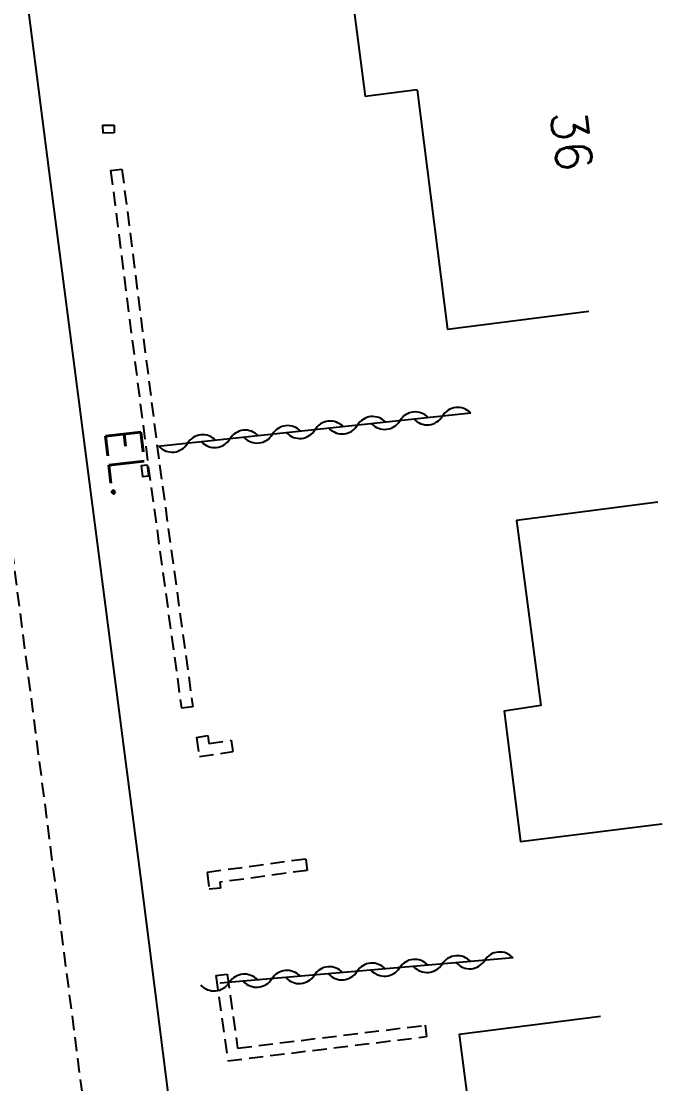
# Model space of a CAD drawing. Header units: millimetres. Extents: x 135000 to 136000, y 129211 to 130000.
# Drawn here: x 135212.31 to 135234.79, y 129445.81 to 129483.09 of the extents above; entities that cross this region are included whole.
import ezdxf
from ezdxf.enums import TextEntityAlignment as Align

# ---------------------------------------------------------------- set-up
doc = ezdxf.new("R2010")
doc.units = ezdxf.units.MM
doc.linetypes.add('DASHED', pattern=[0.75, 0.5, -0.25])
doc.layers.get('0').update_dxf_attribs({"linetype": 'CONTINUOUS'})
for name, color, linetype in [('W0001', 6, 'DASHED'), ('W0008', 7, 'CONTINUOUS'), ('W0100', 7, 'CONTINUOUS'), ('W0112', 1, 'DASHED'), ('W0310', 3, 'CONTINUOUS'), ('W0984', 7, 'CONTINUOUS'), ('W0991', 7, 'CONTINUOUS')]:
    doc.layers.add(name, color=color, linetype=linetype)
doc.styles.get("Standard").update_dxf_attribs({"font": 'romans.shx', "width": 0.85})

# ---------------------------------------------------------------- blocks, each defined once
blk = doc.blocks.new('t310o')
at = {"color": 0, "linetype": 'Continuous'}
for centre, start, end in [((-0.5, 0.375), 216.8699, 323.1304), ((0.5, -0.375), 36.8699, 143.1303)]:
    blk.add_arc(centre, 0.625, start, end, dxfattribs=at)

msp = doc.modelspace()

# ---------------------------------------------------------------- linework, layer by layer
at = {"layer": 'W0001'}
msp.add_lwpolyline([(135220.567, 129398.396), (135218.354, 129415.502), (135215.514, 129437.278), (135212.923, 129457.352), (135208.88, 129488.64), (135205.442, 129515.416), (135199.672, 129560.064), (135196.676, 129583.09), (135193.406, 129608.794), (135191.632, 129622.506), (135189.205, 129641.248), (135186.806, 129659.892), (135185.058, 129672.972), (135183.626, 129680.966), (135179.998, 129694.103), (135176.046, 129704.136), (135172.23, 129711.887), (135168.039, 129719.06), (135161.21, 129729.675), (135147.138, 129751.41)], dxfattribs=at)
at = {"layer": 'W0008'}
msp.add_lwpolyline([(135196.053, 129611.598), (135197.656, 129599.064), (135203.542, 129553.368), (135204.528, 129545.643), (135206.128, 129533.291), (135207.978, 129519.167), (135210.812, 129497.171), (135211.131, 129494.556), (135213.343, 129477.394), (135216.494, 129453.058), (135217.977, 129441.446), (135221.275, 129416.32), (135223.546, 129398.743)], dxfattribs=at)
at = {"layer": 'W0100'}
for p, q in [((135226.202, 129480.678), (135224.377, 129480.446)), ((135226.202, 129480.678), (135227.272, 129472.267)), ((135232.232, 129472.898), (135227.272, 129472.267)), ((135216.523, 129467.499), (135216.736, 129467.525)), ((135216.736, 129467.525), (135216.779, 129467.142))]:
    msp.add_line(p, q, dxfattribs=at)
for points in [[(135228.887, 129484.614), (135223.927, 129483.983), (135224.377, 129480.446)], [(135216.523, 129467.499), (135216.566, 129467.116), (135216.779, 129467.142), (135216.779, 129467.142), (135216.779, 129467.142), (135216.779, 129467.142), (135216.779, 129467.142), (135216.779, 129467.142), (135216.779, 129467.142), (135216.779, 129467.142), (135216.779, 129467.142), (135216.779, 129467.142), (135216.779, 129467.142), (135216.779, 129467.142), (135216.779, 129467.142), (135216.779, 129467.142), (135216.779, 129467.142), (135216.779, 129467.142), (135216.779, 129467.142), (135216.779, 129467.142), (135216.779, 129467.142), (135216.779, 129467.142), (135216.779, 129467.142), (135216.779, 129467.142), (135216.779, 129467.142), (135216.779, 129467.142), (135216.779, 129467.142), (135216.779, 129467.142), (135216.779, 129467.142), (135216.779, 129467.142), (135216.779, 129467.142), (135216.779, 129467.142), (135216.779, 129467.142), (135216.779, 129467.142), (135216.779, 129467.142), (135216.779, 129467.142), (135216.779, 129467.142), (135216.779, 129467.142), (135216.779, 129467.142), (135216.779, 129467.142), (135216.779, 129467.142), (135216.779, 129467.142), (135216.779, 129467.142), (135216.779, 129467.142), (135216.779, 129467.142), (135216.779, 129467.142), (135216.779, 129467.142), (135216.779, 129467.142), (135216.779, 129467.142), (135216.779, 129467.142), (135216.779, 129467.142), (135216.779, 129467.142), (135216.779, 129467.142), (135216.779, 129467.142), (135216.779, 129467.142), (135216.779, 129467.142), (135216.779, 129467.142), (135216.779, 129467.142), (135216.779, 129467.142), (135216.779, 129467.142), (135216.779, 129467.142), (135216.779, 129467.142), (135216.779, 129467.142), (135216.779, 129467.142), (135216.779, 129467.142), (135216.779, 129467.142), (135216.779, 129467.142), (135216.779, 129467.142), (135216.779, 129467.142), (135216.779, 129467.142), (135216.779, 129467.142), (135216.779, 129467.142), (135216.779, 129467.142), (135216.779, 129467.142), (135216.779, 129467.142), (135216.779, 129467.142), (135216.779, 129467.142), (135216.779, 129467.142), (135216.779, 129467.142), (135216.779, 129467.142), (135216.779, 129467.142), (135216.779, 129467.142), (135216.779, 129467.142), (135216.779, 129467.142), (135216.779, 129467.142), (135216.779, 129467.142), (135216.779, 129467.142), (135216.779, 129467.142), (135216.779, 129467.142), (135216.779, 129467.142), (135216.779, 129467.142), (135216.779, 129467.142), (135216.779, 129467.142), (135216.779, 129467.142), (135216.779, 129467.142), (135216.779, 129467.142), (135216.779, 129467.142), (135216.779, 129467.142), (135216.779, 129467.142), (135216.779, 129467.142), (135216.779, 129467.142), (135216.779, 129467.142), (135216.779, 129467.142), (135216.779, 129467.142), (135216.779, 129467.142), (135216.779, 129467.142), (135216.779, 129467.142), (135216.779, 129467.142), (135216.779, 129467.142), (135216.779, 129467.142), (135216.779, 129467.142), (135216.779, 129467.142), (135216.779, 129467.142), (135216.779, 129467.142), (135216.779, 129467.142), (135216.779, 129467.142), (135216.779, 129467.142), (135216.779, 129467.142), (135216.779, 129467.142), (135216.779, 129467.142)], [(135234.653, 129466.216), (135229.696, 129465.569), (135230.543, 129459.075), (135229.258, 129458.878), (135229.83, 129454.309), (135234.792, 129454.931), (135234.792, 129454.931), (135234.792, 129454.931), (135234.792, 129454.931), (135234.792, 129454.931), (135234.792, 129454.931), (135234.792, 129454.931), (135234.792, 129454.931), (135234.792, 129454.931), (135234.792, 129454.931), (135234.792, 129454.931), (135234.792, 129454.931), (135234.792, 129454.931), (135234.792, 129454.931), (135234.792, 129454.931), (135234.792, 129454.931), (135234.792, 129454.931), (135234.792, 129454.931), (135234.792, 129454.931), (135234.792, 129454.931), (135234.792, 129454.931), (135234.792, 129454.931), (135234.792, 129454.931), (135234.792, 129454.931), (135234.792, 129454.931), (135234.792, 129454.931), (135234.792, 129454.931), (135234.792, 129454.931), (135234.792, 129454.931), (135234.792, 129454.931), (135234.792, 129454.931), (135234.792, 129454.931), (135234.792, 129454.931), (135234.792, 129454.931), (135234.792, 129454.931), (135234.792, 129454.931), (135234.792, 129454.931), (135234.792, 129454.931), (135234.792, 129454.931), (135234.792, 129454.931), (135234.792, 129454.931), (135234.792, 129454.931), (135234.792, 129454.931), (135234.792, 129454.931), (135234.792, 129454.931), (135234.792, 129454.931), (135234.792, 129454.931), (135234.792, 129454.931), (135234.792, 129454.931), (135234.792, 129454.931), (135234.792, 129454.931), (135234.792, 129454.931), (135234.792, 129454.931), (135234.792, 129454.931), (135234.792, 129454.931), (135234.792, 129454.931), (135234.792, 129454.931), (135234.792, 129454.931), (135234.792, 129454.931), (135234.792, 129454.931), (135234.792, 129454.931), (135234.792, 129454.931), (135234.792, 129454.931), (135234.792, 129454.931), (135234.792, 129454.931), (135234.792, 129454.931), (135234.792, 129454.931), (135234.792, 129454.931), (135234.792, 129454.931), (135234.792, 129454.931), (135234.792, 129454.931), (135234.792, 129454.931), (135234.792, 129454.931), (135234.792, 129454.931), (135234.792, 129454.931), (135234.792, 129454.931), (135234.792, 129454.931), (135234.792, 129454.931), (135234.792, 129454.931), (135234.792, 129454.931), (135234.792, 129454.931), (135234.792, 129454.931), (135234.792, 129454.931), (135234.792, 129454.931), (135234.792, 129454.931), (135234.792, 129454.931), (135234.792, 129454.931), (135234.792, 129454.931), (135234.792, 129454.931), (135234.792, 129454.931), (135234.792, 129454.931), (135234.792, 129454.931), (135234.792, 129454.931), (135234.792, 129454.931), (135234.792, 129454.931), (135234.792, 129454.931), (135234.792, 129454.931), (135234.792, 129454.931), (135234.792, 129454.931), (135234.792, 129454.931), (135234.792, 129454.931), (135234.792, 129454.931), (135234.792, 129454.931), (135234.792, 129454.931), (135234.792, 129454.931), (135234.792, 129454.931), (135234.792, 129454.931), (135234.792, 129454.931), (135234.792, 129454.931), (135234.792, 129454.931), (135234.792, 129454.931), (135234.792, 129454.931), (135234.792, 129454.931), (135234.792, 129454.931), (135234.792, 129454.931)], [(135232.64, 129448.173), (135227.682, 129447.531), (135228.218, 129443.39)]]:
    msp.add_lwpolyline(points, dxfattribs=at)
at = {"layer": 'W0112'}
for points in [[(135215.168, 129479.435), (135215.568, 129479.445), (135215.575, 129479.169), (135215.175, 129479.159), (135215.175, 129479.159), (135215.175, 129479.159), (135215.175, 129479.159), (135215.175, 129479.159), (135215.175, 129479.159), (135215.175, 129479.159), (135215.175, 129479.159), (135215.175, 129479.159), (135215.175, 129479.159), (135215.175, 129479.159), (135215.175, 129479.159), (135215.175, 129479.159), (135215.175, 129479.159), (135215.175, 129479.159), (135215.175, 129479.159), (135215.175, 129479.159), (135215.175, 129479.159), (135215.175, 129479.159), (135215.175, 129479.159), (135215.175, 129479.159), (135215.175, 129479.159), (135215.175, 129479.159), (135215.175, 129479.159), (135215.175, 129479.159), (135215.175, 129479.159), (135215.175, 129479.159), (135215.175, 129479.159), (135215.175, 129479.159), (135215.175, 129479.159), (135215.175, 129479.159), (135215.175, 129479.159), (135215.175, 129479.159), (135215.175, 129479.159), (135215.175, 129479.159), (135215.175, 129479.159), (135215.175, 129479.159), (135215.175, 129479.159), (135215.175, 129479.159), (135215.175, 129479.159), (135215.175, 129479.159), (135215.175, 129479.159), (135215.175, 129479.159), (135215.175, 129479.159), (135215.175, 129479.159), (135215.175, 129479.159), (135215.175, 129479.159), (135215.175, 129479.159), (135215.175, 129479.159), (135215.175, 129479.159), (135215.175, 129479.159), (135215.175, 129479.159), (135215.175, 129479.159), (135215.175, 129479.159), (135215.175, 129479.159), (135215.175, 129479.159), (135215.175, 129479.159), (135215.175, 129479.159), (135215.175, 129479.159), (135215.175, 129479.159), (135215.175, 129479.159), (135215.175, 129479.159), (135215.175, 129479.159), (135215.175, 129479.159), (135215.175, 129479.159), (135215.175, 129479.159), (135215.175, 129479.159), (135215.175, 129479.159), (135215.175, 129479.159), (135215.175, 129479.159), (135215.175, 129479.159), (135215.175, 129479.159), (135215.175, 129479.159), (135215.175, 129479.159), (135215.175, 129479.159), (135215.175, 129479.159), (135215.175, 129479.159), (135215.175, 129479.159), (135215.175, 129479.159), (135215.175, 129479.159), (135215.175, 129479.159), (135215.175, 129479.159), (135215.175, 129479.159), (135215.175, 129479.159), (135215.175, 129479.159), (135215.175, 129479.159), (135215.175, 129479.159), (135215.175, 129479.159), (135215.175, 129479.159), (135215.175, 129479.159), (135215.175, 129479.159), (135215.175, 129479.159), (135215.175, 129479.159), (135215.175, 129479.159), (135215.175, 129479.159), (135215.175, 129479.159), (135215.175, 129479.159), (135215.175, 129479.159), (135215.175, 129479.159), (135215.175, 129479.159), (135215.175, 129479.159), (135215.175, 129479.159), (135215.175, 129479.159), (135215.175, 129479.159), (135215.175, 129479.159), (135215.175, 129479.159), (135215.175, 129479.159), (135215.175, 129479.159), (135215.175, 129479.159), (135215.175, 129479.159), (135215.175, 129479.159), (135215.175, 129479.159), (135215.175, 129479.159), (135215.175, 129479.159), (135215.175, 129479.159), (135215.175, 129479.159), (135215.175, 129479.159)], [(135215.168, 129479.435), (135215.175, 129479.159), (135215.175, 129479.159), (135215.175, 129479.159), (135215.175, 129479.159), (135215.175, 129479.159), (135215.175, 129479.159), (135215.175, 129479.159), (135215.175, 129479.159), (135215.175, 129479.159), (135215.175, 129479.159), (135215.175, 129479.159), (135215.175, 129479.159), (135215.175, 129479.159), (135215.175, 129479.159), (135215.175, 129479.159), (135215.175, 129479.159), (135215.175, 129479.159), (135215.175, 129479.159), (135215.175, 129479.159), (135215.175, 129479.159), (135215.175, 129479.159), (135215.175, 129479.159), (135215.175, 129479.159), (135215.175, 129479.159), (135215.175, 129479.159), (135215.175, 129479.159), (135215.175, 129479.159), (135215.175, 129479.159), (135215.175, 129479.159), (135215.175, 129479.159), (135215.175, 129479.159), (135215.175, 129479.159), (135215.175, 129479.159), (135215.175, 129479.159), (135215.175, 129479.159), (135215.175, 129479.159), (135215.175, 129479.159), (135215.175, 129479.159), (135215.175, 129479.159), (135215.175, 129479.159), (135215.175, 129479.159), (135215.175, 129479.159), (135215.175, 129479.159), (135215.175, 129479.159), (135215.175, 129479.159), (135215.175, 129479.159), (135215.175, 129479.159), (135215.175, 129479.159), (135215.175, 129479.159), (135215.175, 129479.159), (135215.175, 129479.159), (135215.175, 129479.159), (135215.175, 129479.159), (135215.175, 129479.159), (135215.175, 129479.159), (135215.175, 129479.159), (135215.175, 129479.159), (135215.175, 129479.159), (135215.175, 129479.159), (135215.175, 129479.159), (135215.175, 129479.159), (135215.175, 129479.159), (135215.175, 129479.159), (135215.175, 129479.159), (135215.175, 129479.159), (135215.175, 129479.159), (135215.175, 129479.159), (135215.175, 129479.159), (135215.175, 129479.159), (135215.175, 129479.159), (135215.175, 129479.159), (135215.175, 129479.159), (135215.175, 129479.159), (135215.175, 129479.159), (135215.175, 129479.159), (135215.175, 129479.159), (135215.175, 129479.159), (135215.175, 129479.159), (135215.175, 129479.159), (135215.175, 129479.159), (135215.175, 129479.159), (135215.175, 129479.159), (135215.175, 129479.159), (135215.175, 129479.159), (135215.175, 129479.159), (135215.175, 129479.159), (135215.175, 129479.159), (135215.175, 129479.159), (135215.175, 129479.159), (135215.175, 129479.159), (135215.175, 129479.159), (135215.175, 129479.159), (135215.175, 129479.159), (135215.175, 129479.159), (135215.175, 129479.159), (135215.175, 129479.159), (135215.175, 129479.159), (135215.175, 129479.159), (135215.175, 129479.159), (135215.175, 129479.159), (135215.175, 129479.159), (135215.175, 129479.159), (135215.175, 129479.159), (135215.175, 129479.159), (135215.175, 129479.159), (135215.175, 129479.159), (135215.175, 129479.159), (135215.175, 129479.159), (135215.175, 129479.159), (135215.175, 129479.159), (135215.175, 129479.159), (135215.175, 129479.159), (135215.175, 129479.159), (135215.175, 129479.159), (135215.175, 129479.159), (135215.175, 129479.159), (135215.175, 129479.159), (135215.175, 129479.159), (135215.175, 129479.159)], [(135215.45, 129477.845), (135215.847, 129477.896), (135217.166, 129467.518), (135218.333, 129459.037), (135217.937, 129458.983), (135217.937, 129458.983), (135217.937, 129458.983), (135217.937, 129458.983), (135217.937, 129458.983), (135217.937, 129458.983), (135217.937, 129458.983), (135217.937, 129458.983), (135217.937, 129458.983), (135217.937, 129458.983), (135217.937, 129458.983), (135217.937, 129458.983), (135217.937, 129458.983), (135217.937, 129458.983), (135217.937, 129458.983), (135217.937, 129458.983), (135217.937, 129458.983), (135217.937, 129458.983), (135217.937, 129458.983), (135217.937, 129458.983), (135217.937, 129458.983), (135217.937, 129458.983), (135217.937, 129458.983), (135217.937, 129458.983), (135217.937, 129458.983), (135217.937, 129458.983), (135217.937, 129458.983), (135217.937, 129458.983), (135217.937, 129458.983), (135217.937, 129458.983), (135217.937, 129458.983), (135217.937, 129458.983), (135217.937, 129458.983), (135217.937, 129458.983), (135217.937, 129458.983), (135217.937, 129458.983), (135217.937, 129458.983), (135217.937, 129458.983), (135217.937, 129458.983), (135217.937, 129458.983), (135217.937, 129458.983), (135217.937, 129458.983), (135217.937, 129458.983), (135217.937, 129458.983), (135217.937, 129458.983), (135217.937, 129458.983), (135217.937, 129458.983), (135217.937, 129458.983), (135217.937, 129458.983), (135217.937, 129458.983), (135217.937, 129458.983), (135217.937, 129458.983), (135217.937, 129458.983), (135217.937, 129458.983), (135217.937, 129458.983), (135217.937, 129458.983), (135217.937, 129458.983), (135217.937, 129458.983), (135217.937, 129458.983), (135217.937, 129458.983), (135217.937, 129458.983), (135217.937, 129458.983), (135217.937, 129458.983), (135217.937, 129458.983), (135217.937, 129458.983), (135217.937, 129458.983), (135217.937, 129458.983), (135217.937, 129458.983), (135217.937, 129458.983), (135217.937, 129458.983), (135217.937, 129458.983), (135217.937, 129458.983), (135217.937, 129458.983), (135217.937, 129458.983), (135217.937, 129458.983), (135217.937, 129458.983), (135217.937, 129458.983), (135217.937, 129458.983), (135217.937, 129458.983), (135217.937, 129458.983), (135217.937, 129458.983), (135217.937, 129458.983), (135217.937, 129458.983), (135217.937, 129458.983), (135217.937, 129458.983), (135217.937, 129458.983), (135217.937, 129458.983), (135217.937, 129458.983), (135217.937, 129458.983), (135217.937, 129458.983), (135217.937, 129458.983), (135217.937, 129458.983), (135217.937, 129458.983), (135217.937, 129458.983), (135217.937, 129458.983), (135217.937, 129458.983), (135217.937, 129458.983), (135217.937, 129458.983), (135217.937, 129458.983), (135217.937, 129458.983), (135217.937, 129458.983), (135217.937, 129458.983), (135217.937, 129458.983), (135217.937, 129458.983), (135217.937, 129458.983), (135217.937, 129458.983), (135217.937, 129458.983), (135217.937, 129458.983), (135217.937, 129458.983), (135217.937, 129458.983), (135217.937, 129458.983), (135217.937, 129458.983), (135217.937, 129458.983), (135217.937, 129458.983), (135217.937, 129458.983), (135217.937, 129458.983)], [(135215.45, 129477.845), (135216.77, 129467.466), (135217.937, 129458.983), (135217.937, 129458.983), (135217.937, 129458.983), (135217.937, 129458.983), (135217.937, 129458.983), (135217.937, 129458.983), (135217.937, 129458.983), (135217.937, 129458.983), (135217.937, 129458.983), (135217.937, 129458.983), (135217.937, 129458.983), (135217.937, 129458.983), (135217.937, 129458.983), (135217.937, 129458.983), (135217.937, 129458.983), (135217.937, 129458.983), (135217.937, 129458.983), (135217.937, 129458.983), (135217.937, 129458.983), (135217.937, 129458.983), (135217.937, 129458.983), (135217.937, 129458.983), (135217.937, 129458.983), (135217.937, 129458.983), (135217.937, 129458.983), (135217.937, 129458.983), (135217.937, 129458.983), (135217.937, 129458.983), (135217.937, 129458.983), (135217.937, 129458.983), (135217.937, 129458.983), (135217.937, 129458.983), (135217.937, 129458.983), (135217.937, 129458.983), (135217.937, 129458.983), (135217.937, 129458.983), (135217.937, 129458.983), (135217.937, 129458.983), (135217.937, 129458.983), (135217.937, 129458.983), (135217.937, 129458.983), (135217.937, 129458.983), (135217.937, 129458.983), (135217.937, 129458.983), (135217.937, 129458.983), (135217.937, 129458.983), (135217.937, 129458.983), (135217.937, 129458.983), (135217.937, 129458.983), (135217.937, 129458.983), (135217.937, 129458.983), (135217.937, 129458.983), (135217.937, 129458.983), (135217.937, 129458.983), (135217.937, 129458.983), (135217.937, 129458.983), (135217.937, 129458.983), (135217.937, 129458.983), (135217.937, 129458.983), (135217.937, 129458.983), (135217.937, 129458.983), (135217.937, 129458.983), (135217.937, 129458.983), (135217.937, 129458.983), (135217.937, 129458.983), (135217.937, 129458.983), (135217.937, 129458.983), (135217.937, 129458.983), (135217.937, 129458.983), (135217.937, 129458.983), (135217.937, 129458.983), (135217.937, 129458.983), (135217.937, 129458.983), (135217.937, 129458.983), (135217.937, 129458.983), (135217.937, 129458.983), (135217.937, 129458.983), (135217.937, 129458.983), (135217.937, 129458.983), (135217.937, 129458.983), (135217.937, 129458.983), (135217.937, 129458.983), (135217.937, 129458.983), (135217.937, 129458.983), (135217.937, 129458.983), (135217.937, 129458.983), (135217.937, 129458.983), (135217.937, 129458.983), (135217.937, 129458.983), (135217.937, 129458.983), (135217.937, 129458.983), (135217.937, 129458.983), (135217.937, 129458.983), (135217.937, 129458.983), (135217.937, 129458.983), (135217.937, 129458.983), (135217.937, 129458.983), (135217.937, 129458.983), (135217.937, 129458.983), (135217.937, 129458.983), (135217.937, 129458.983), (135217.937, 129458.983), (135217.937, 129458.983), (135217.937, 129458.983), (135217.937, 129458.983), (135217.937, 129458.983), (135217.937, 129458.983), (135217.937, 129458.983), (135217.937, 129458.983), (135217.937, 129458.983), (135217.937, 129458.983), (135217.937, 129458.983), (135217.937, 129458.983), (135217.937, 129458.983), (135217.937, 129458.983), (135217.937, 129458.983), (135217.937, 129458.983), (135217.937, 129458.983)], [(135218.46, 129457.961), (135218.855, 129458.022), (135218.898, 129457.745), (135219.68, 129457.86), (135219.738, 129457.464), (135219.738, 129457.464), (135219.738, 129457.464), (135219.738, 129457.464), (135219.738, 129457.464), (135219.738, 129457.464), (135219.738, 129457.464), (135219.738, 129457.464), (135219.738, 129457.464), (135219.738, 129457.464), (135219.738, 129457.464), (135219.738, 129457.464), (135219.738, 129457.464), (135219.738, 129457.464), (135219.738, 129457.464), (135219.738, 129457.464), (135219.738, 129457.464), (135219.738, 129457.464), (135219.738, 129457.464), (135219.738, 129457.464), (135219.738, 129457.464), (135219.738, 129457.464), (135219.738, 129457.464), (135219.738, 129457.464), (135219.738, 129457.464), (135219.738, 129457.464), (135219.738, 129457.464), (135219.738, 129457.464), (135219.738, 129457.464), (135219.738, 129457.464), (135219.738, 129457.464), (135219.738, 129457.464), (135219.738, 129457.464), (135219.738, 129457.464), (135219.738, 129457.464), (135219.738, 129457.464), (135219.738, 129457.464), (135219.738, 129457.464), (135219.738, 129457.464), (135219.738, 129457.464), (135219.738, 129457.464), (135219.738, 129457.464), (135219.738, 129457.464), (135219.738, 129457.464), (135219.738, 129457.464), (135219.738, 129457.464), (135219.738, 129457.464), (135219.738, 129457.464), (135219.738, 129457.464), (135219.738, 129457.464), (135219.738, 129457.464), (135219.738, 129457.464), (135219.738, 129457.464), (135219.738, 129457.464), (135219.738, 129457.464), (135219.738, 129457.464), (135219.738, 129457.464), (135219.738, 129457.464), (135219.738, 129457.464), (135219.738, 129457.464), (135219.738, 129457.464), (135219.738, 129457.464), (135219.738, 129457.464), (135219.738, 129457.464), (135219.738, 129457.464), (135219.738, 129457.464), (135219.738, 129457.464), (135219.738, 129457.464), (135219.738, 129457.464), (135219.738, 129457.464), (135219.738, 129457.464), (135219.738, 129457.464), (135219.738, 129457.464), (135219.738, 129457.464), (135219.738, 129457.464), (135219.738, 129457.464), (135219.738, 129457.464), (135219.738, 129457.464), (135219.738, 129457.464), (135219.738, 129457.464), (135219.738, 129457.464), (135219.738, 129457.464), (135219.738, 129457.464), (135219.738, 129457.464), (135219.738, 129457.464), (135219.738, 129457.464), (135219.738, 129457.464), (135219.738, 129457.464), (135219.738, 129457.464), (135219.738, 129457.464), (135219.738, 129457.464), (135219.738, 129457.464), (135219.738, 129457.464), (135219.738, 129457.464), (135219.738, 129457.464), (135219.738, 129457.464), (135219.738, 129457.464), (135219.738, 129457.464), (135219.738, 129457.464), (135219.738, 129457.464), (135219.738, 129457.464), (135219.738, 129457.464), (135219.738, 129457.464), (135219.738, 129457.464), (135219.738, 129457.464), (135219.738, 129457.464), (135219.738, 129457.464), (135219.738, 129457.464), (135219.738, 129457.464), (135219.738, 129457.464), (135219.738, 129457.464), (135219.738, 129457.464), (135219.738, 129457.464), (135219.738, 129457.464), (135219.738, 129457.464), (135219.738, 129457.464)], [(135218.46, 129457.961), (135218.563, 129457.291), (135219.738, 129457.464), (135219.738, 129457.464), (135219.738, 129457.464), (135219.738, 129457.464), (135219.738, 129457.464), (135219.738, 129457.464), (135219.738, 129457.464), (135219.738, 129457.464), (135219.738, 129457.464), (135219.738, 129457.464), (135219.738, 129457.464), (135219.738, 129457.464), (135219.738, 129457.464), (135219.738, 129457.464), (135219.738, 129457.464), (135219.738, 129457.464), (135219.738, 129457.464), (135219.738, 129457.464), (135219.738, 129457.464), (135219.738, 129457.464), (135219.738, 129457.464), (135219.738, 129457.464), (135219.738, 129457.464), (135219.738, 129457.464), (135219.738, 129457.464), (135219.738, 129457.464), (135219.738, 129457.464), (135219.738, 129457.464), (135219.738, 129457.464), (135219.738, 129457.464), (135219.738, 129457.464), (135219.738, 129457.464), (135219.738, 129457.464), (135219.738, 129457.464), (135219.738, 129457.464), (135219.738, 129457.464), (135219.738, 129457.464), (135219.738, 129457.464), (135219.738, 129457.464), (135219.738, 129457.464), (135219.738, 129457.464), (135219.738, 129457.464), (135219.738, 129457.464), (135219.738, 129457.464), (135219.738, 129457.464), (135219.738, 129457.464), (135219.738, 129457.464), (135219.738, 129457.464), (135219.738, 129457.464), (135219.738, 129457.464), (135219.738, 129457.464), (135219.738, 129457.464), (135219.738, 129457.464), (135219.738, 129457.464), (135219.738, 129457.464), (135219.738, 129457.464), (135219.738, 129457.464), (135219.738, 129457.464), (135219.738, 129457.464), (135219.738, 129457.464), (135219.738, 129457.464), (135219.738, 129457.464), (135219.738, 129457.464), (135219.738, 129457.464), (135219.738, 129457.464), (135219.738, 129457.464), (135219.738, 129457.464), (135219.738, 129457.464), (135219.738, 129457.464), (135219.738, 129457.464), (135219.738, 129457.464), (135219.738, 129457.464), (135219.738, 129457.464), (135219.738, 129457.464), (135219.738, 129457.464), (135219.738, 129457.464), (135219.738, 129457.464), (135219.738, 129457.464), (135219.738, 129457.464), (135219.738, 129457.464), (135219.738, 129457.464), (135219.738, 129457.464), (135219.738, 129457.464), (135219.738, 129457.464), (135219.738, 129457.464), (135219.738, 129457.464), (135219.738, 129457.464), (135219.738, 129457.464), (135219.738, 129457.464), (135219.738, 129457.464), (135219.738, 129457.464), (135219.738, 129457.464), (135219.738, 129457.464), (135219.738, 129457.464), (135219.738, 129457.464), (135219.738, 129457.464), (135219.738, 129457.464), (135219.738, 129457.464), (135219.738, 129457.464), (135219.738, 129457.464), (135219.738, 129457.464), (135219.738, 129457.464), (135219.738, 129457.464), (135219.738, 129457.464), (135219.738, 129457.464), (135219.738, 129457.464), (135219.738, 129457.464), (135219.738, 129457.464), (135219.738, 129457.464), (135219.738, 129457.464), (135219.738, 129457.464), (135219.738, 129457.464), (135219.738, 129457.464), (135219.738, 129457.464), (135219.738, 129457.464), (135219.738, 129457.464), (135219.738, 129457.464), (135219.738, 129457.464)], [(135222.295, 129453.691), (135218.842, 129453.22), (135218.905, 129452.631), (135218.905, 129452.631), (135218.905, 129452.631), (135218.905, 129452.631), (135218.905, 129452.631), (135218.905, 129452.631), (135218.905, 129452.631), (135218.905, 129452.631), (135218.905, 129452.631), (135218.905, 129452.631), (135218.905, 129452.631), (135218.905, 129452.631), (135218.905, 129452.631), (135218.905, 129452.631), (135218.905, 129452.631), (135218.905, 129452.631), (135218.905, 129452.631), (135218.905, 129452.631), (135218.905, 129452.631), (135218.905, 129452.631), (135218.905, 129452.631), (135218.905, 129452.631), (135218.905, 129452.631), (135218.905, 129452.631), (135218.905, 129452.631), (135218.905, 129452.631), (135218.905, 129452.631), (135218.905, 129452.631), (135218.905, 129452.631), (135218.905, 129452.631), (135218.905, 129452.631), (135218.905, 129452.631), (135218.905, 129452.631), (135218.905, 129452.631), (135218.905, 129452.631), (135218.905, 129452.631), (135218.905, 129452.631), (135218.905, 129452.631), (135218.905, 129452.631), (135218.905, 129452.631), (135218.905, 129452.631), (135218.905, 129452.631), (135218.905, 129452.631), (135218.905, 129452.631), (135218.905, 129452.631), (135218.905, 129452.631), (135218.905, 129452.631), (135218.905, 129452.631), (135218.905, 129452.631), (135218.905, 129452.631), (135218.905, 129452.631), (135218.905, 129452.631), (135218.905, 129452.631), (135218.905, 129452.631), (135218.905, 129452.631), (135218.905, 129452.631), (135218.905, 129452.631), (135218.905, 129452.631), (135218.905, 129452.631), (135218.905, 129452.631), (135218.905, 129452.631), (135218.905, 129452.631), (135218.905, 129452.631), (135218.905, 129452.631), (135218.905, 129452.631), (135218.905, 129452.631), (135218.905, 129452.631), (135218.905, 129452.631), (135218.905, 129452.631), (135218.905, 129452.631), (135218.905, 129452.631), (135218.905, 129452.631), (135218.905, 129452.631), (135218.905, 129452.631), (135218.905, 129452.631), (135218.905, 129452.631), (135218.905, 129452.631), (135218.905, 129452.631), (135218.905, 129452.631), (135218.905, 129452.631), (135218.905, 129452.631), (135218.905, 129452.631), (135218.905, 129452.631), (135218.905, 129452.631), (135218.905, 129452.631), (135218.905, 129452.631), (135218.905, 129452.631), (135218.905, 129452.631), (135218.905, 129452.631), (135218.905, 129452.631), (135218.905, 129452.631), (135218.905, 129452.631), (135218.905, 129452.631), (135218.905, 129452.631), (135218.905, 129452.631), (135218.905, 129452.631), (135218.905, 129452.631), (135218.905, 129452.631), (135218.905, 129452.631), (135218.905, 129452.631), (135218.905, 129452.631), (135218.905, 129452.631), (135218.905, 129452.631), (135218.905, 129452.631), (135218.905, 129452.631), (135218.905, 129452.631), (135218.905, 129452.631), (135218.905, 129452.631), (135218.905, 129452.631), (135218.905, 129452.631), (135218.905, 129452.631), (135218.905, 129452.631), (135218.905, 129452.631), (135218.905, 129452.631), (135218.905, 129452.631), (135218.905, 129452.631), (135218.905, 129452.631), (135218.905, 129452.631)], [(135222.295, 129453.691), (135222.349, 129453.294), (135219.281, 129452.876), (135219.303, 129452.674), (135218.905, 129452.631), (135218.905, 129452.631), (135218.905, 129452.631), (135218.905, 129452.631), (135218.905, 129452.631), (135218.905, 129452.631), (135218.905, 129452.631), (135218.905, 129452.631), (135218.905, 129452.631), (135218.905, 129452.631), (135218.905, 129452.631), (135218.905, 129452.631), (135218.905, 129452.631), (135218.905, 129452.631), (135218.905, 129452.631), (135218.905, 129452.631), (135218.905, 129452.631), (135218.905, 129452.631), (135218.905, 129452.631), (135218.905, 129452.631), (135218.905, 129452.631), (135218.905, 129452.631), (135218.905, 129452.631), (135218.905, 129452.631), (135218.905, 129452.631), (135218.905, 129452.631), (135218.905, 129452.631), (135218.905, 129452.631), (135218.905, 129452.631), (135218.905, 129452.631), (135218.905, 129452.631), (135218.905, 129452.631), (135218.905, 129452.631), (135218.905, 129452.631), (135218.905, 129452.631), (135218.905, 129452.631), (135218.905, 129452.631), (135218.905, 129452.631), (135218.905, 129452.631), (135218.905, 129452.631), (135218.905, 129452.631), (135218.905, 129452.631), (135218.905, 129452.631), (135218.905, 129452.631), (135218.905, 129452.631), (135218.905, 129452.631), (135218.905, 129452.631), (135218.905, 129452.631), (135218.905, 129452.631), (135218.905, 129452.631), (135218.905, 129452.631), (135218.905, 129452.631), (135218.905, 129452.631), (135218.905, 129452.631), (135218.905, 129452.631), (135218.905, 129452.631), (135218.905, 129452.631), (135218.905, 129452.631), (135218.905, 129452.631), (135218.905, 129452.631), (135218.905, 129452.631), (135218.905, 129452.631), (135218.905, 129452.631), (135218.905, 129452.631), (135218.905, 129452.631), (135218.905, 129452.631), (135218.905, 129452.631), (135218.905, 129452.631), (135218.905, 129452.631), (135218.905, 129452.631), (135218.905, 129452.631), (135218.905, 129452.631), (135218.905, 129452.631), (135218.905, 129452.631), (135218.905, 129452.631), (135218.905, 129452.631), (135218.905, 129452.631), (135218.905, 129452.631), (135218.905, 129452.631), (135218.905, 129452.631), (135218.905, 129452.631), (135218.905, 129452.631), (135218.905, 129452.631), (135218.905, 129452.631), (135218.905, 129452.631), (135218.905, 129452.631), (135218.905, 129452.631), (135218.905, 129452.631), (135218.905, 129452.631), (135218.905, 129452.631), (135218.905, 129452.631), (135218.905, 129452.631), (135218.905, 129452.631), (135218.905, 129452.631), (135218.905, 129452.631), (135218.905, 129452.631), (135218.905, 129452.631), (135218.905, 129452.631), (135218.905, 129452.631), (135218.905, 129452.631), (135218.905, 129452.631), (135218.905, 129452.631), (135218.905, 129452.631), (135218.905, 129452.631), (135218.905, 129452.631), (135218.905, 129452.631), (135218.905, 129452.631), (135218.905, 129452.631), (135218.905, 129452.631), (135218.905, 129452.631), (135218.905, 129452.631), (135218.905, 129452.631), (135218.905, 129452.631), (135218.905, 129452.631), (135218.905, 129452.631), (135218.905, 129452.631)], [(135219.145, 129449.6), (135219.541, 129449.655), (135219.903, 129447.059), (135226.486, 129447.859), (135226.534, 129447.462), (135226.534, 129447.462), (135226.534, 129447.462), (135226.534, 129447.462), (135226.534, 129447.462), (135226.534, 129447.462), (135226.534, 129447.462), (135226.534, 129447.462), (135226.534, 129447.462), (135226.534, 129447.462), (135226.534, 129447.462), (135226.534, 129447.462), (135226.534, 129447.462), (135226.534, 129447.462), (135226.534, 129447.462), (135226.534, 129447.462), (135226.534, 129447.462), (135226.534, 129447.462), (135226.534, 129447.462), (135226.534, 129447.462), (135226.534, 129447.462), (135226.534, 129447.462), (135226.534, 129447.462), (135226.534, 129447.462), (135226.534, 129447.462), (135226.534, 129447.462), (135226.534, 129447.462), (135226.534, 129447.462), (135226.534, 129447.462), (135226.534, 129447.462), (135226.534, 129447.462), (135226.534, 129447.462), (135226.534, 129447.462), (135226.534, 129447.462), (135226.534, 129447.462), (135226.534, 129447.462), (135226.534, 129447.462), (135226.534, 129447.462), (135226.534, 129447.462), (135226.534, 129447.462), (135226.534, 129447.462), (135226.534, 129447.462), (135226.534, 129447.462), (135226.534, 129447.462), (135226.534, 129447.462), (135226.534, 129447.462), (135226.534, 129447.462), (135226.534, 129447.462), (135226.534, 129447.462), (135226.534, 129447.462), (135226.534, 129447.462), (135226.534, 129447.462), (135226.534, 129447.462), (135226.534, 129447.462), (135226.534, 129447.462), (135226.534, 129447.462), (135226.534, 129447.462), (135226.534, 129447.462), (135226.534, 129447.462), (135226.534, 129447.462), (135226.534, 129447.462), (135226.534, 129447.462), (135226.534, 129447.462), (135226.534, 129447.462), (135226.534, 129447.462), (135226.534, 129447.462), (135226.534, 129447.462), (135226.534, 129447.462), (135226.534, 129447.462), (135226.534, 129447.462), (135226.534, 129447.462), (135226.534, 129447.462), (135226.534, 129447.462), (135226.534, 129447.462), (135226.534, 129447.462), (135226.534, 129447.462), (135226.534, 129447.462), (135226.534, 129447.462), (135226.534, 129447.462), (135226.534, 129447.462), (135226.534, 129447.462), (135226.534, 129447.462), (135226.534, 129447.462), (135226.534, 129447.462), (135226.534, 129447.462), (135226.534, 129447.462), (135226.534, 129447.462), (135226.534, 129447.462), (135226.534, 129447.462), (135226.534, 129447.462), (135226.534, 129447.462), (135226.534, 129447.462), (135226.534, 129447.462), (135226.534, 129447.462), (135226.534, 129447.462), (135226.534, 129447.462), (135226.534, 129447.462), (135226.534, 129447.462), (135226.534, 129447.462), (135226.534, 129447.462), (135226.534, 129447.462), (135226.534, 129447.462), (135226.534, 129447.462), (135226.534, 129447.462), (135226.534, 129447.462), (135226.534, 129447.462), (135226.534, 129447.462), (135226.534, 129447.462), (135226.534, 129447.462), (135226.534, 129447.462), (135226.534, 129447.462), (135226.534, 129447.462), (135226.534, 129447.462), (135226.534, 129447.462), (135226.534, 129447.462), (135226.534, 129447.462)], [(135219.145, 129449.6), (135219.561, 129446.615), (135226.534, 129447.462), (135226.534, 129447.462), (135226.534, 129447.462), (135226.534, 129447.462), (135226.534, 129447.462), (135226.534, 129447.462), (135226.534, 129447.462), (135226.534, 129447.462), (135226.534, 129447.462), (135226.534, 129447.462), (135226.534, 129447.462), (135226.534, 129447.462), (135226.534, 129447.462), (135226.534, 129447.462), (135226.534, 129447.462), (135226.534, 129447.462), (135226.534, 129447.462), (135226.534, 129447.462), (135226.534, 129447.462), (135226.534, 129447.462), (135226.534, 129447.462), (135226.534, 129447.462), (135226.534, 129447.462), (135226.534, 129447.462), (135226.534, 129447.462), (135226.534, 129447.462), (135226.534, 129447.462), (135226.534, 129447.462), (135226.534, 129447.462), (135226.534, 129447.462), (135226.534, 129447.462), (135226.534, 129447.462), (135226.534, 129447.462), (135226.534, 129447.462), (135226.534, 129447.462), (135226.534, 129447.462), (135226.534, 129447.462), (135226.534, 129447.462), (135226.534, 129447.462), (135226.534, 129447.462), (135226.534, 129447.462), (135226.534, 129447.462), (135226.534, 129447.462), (135226.534, 129447.462), (135226.534, 129447.462), (135226.534, 129447.462), (135226.534, 129447.462), (135226.534, 129447.462), (135226.534, 129447.462), (135226.534, 129447.462), (135226.534, 129447.462), (135226.534, 129447.462), (135226.534, 129447.462), (135226.534, 129447.462), (135226.534, 129447.462), (135226.534, 129447.462), (135226.534, 129447.462), (135226.534, 129447.462), (135226.534, 129447.462), (135226.534, 129447.462), (135226.534, 129447.462), (135226.534, 129447.462), (135226.534, 129447.462), (135226.534, 129447.462), (135226.534, 129447.462), (135226.534, 129447.462), (135226.534, 129447.462), (135226.534, 129447.462), (135226.534, 129447.462), (135226.534, 129447.462), (135226.534, 129447.462), (135226.534, 129447.462), (135226.534, 129447.462), (135226.534, 129447.462), (135226.534, 129447.462), (135226.534, 129447.462), (135226.534, 129447.462), (135226.534, 129447.462), (135226.534, 129447.462), (135226.534, 129447.462), (135226.534, 129447.462), (135226.534, 129447.462), (135226.534, 129447.462), (135226.534, 129447.462), (135226.534, 129447.462), (135226.534, 129447.462), (135226.534, 129447.462), (135226.534, 129447.462), (135226.534, 129447.462), (135226.534, 129447.462), (135226.534, 129447.462), (135226.534, 129447.462), (135226.534, 129447.462), (135226.534, 129447.462), (135226.534, 129447.462), (135226.534, 129447.462), (135226.534, 129447.462), (135226.534, 129447.462), (135226.534, 129447.462), (135226.534, 129447.462), (135226.534, 129447.462), (135226.534, 129447.462), (135226.534, 129447.462), (135226.534, 129447.462), (135226.534, 129447.462), (135226.534, 129447.462), (135226.534, 129447.462), (135226.534, 129447.462), (135226.534, 129447.462), (135226.534, 129447.462), (135226.534, 129447.462), (135226.534, 129447.462), (135226.534, 129447.462), (135226.534, 129447.462), (135226.534, 129447.462), (135226.534, 129447.462), (135226.534, 129447.462), (135226.534, 129447.462)]]:
    msp.add_lwpolyline(points, dxfattribs=at)
at = {"layer": 'W0310'}
for points in [[(135228.088, 129469.338), (135217.11, 129468.163), (135217.11, 129468.163), (135217.11, 129468.163), (135217.11, 129468.163), (135217.11, 129468.163), (135217.11, 129468.163), (135217.11, 129468.163), (135217.11, 129468.163), (135217.11, 129468.163), (135217.11, 129468.163), (135217.11, 129468.163), (135217.11, 129468.163), (135217.11, 129468.163), (135217.11, 129468.163), (135217.11, 129468.163), (135217.11, 129468.163), (135217.11, 129468.163), (135217.11, 129468.163), (135217.11, 129468.163), (135217.11, 129468.163), (135217.11, 129468.163), (135217.11, 129468.163), (135217.11, 129468.163), (135217.11, 129468.163), (135217.11, 129468.163), (135217.11, 129468.163), (135217.11, 129468.163), (135217.11, 129468.163), (135217.11, 129468.163), (135217.11, 129468.163), (135217.11, 129468.163), (135217.11, 129468.163), (135217.11, 129468.163), (135217.11, 129468.163), (135217.11, 129468.163), (135217.11, 129468.163), (135217.11, 129468.163), (135217.11, 129468.163), (135217.11, 129468.163), (135217.11, 129468.163), (135217.11, 129468.163), (135217.11, 129468.163), (135217.11, 129468.163), (135217.11, 129468.163), (135217.11, 129468.163), (135217.11, 129468.163), (135217.11, 129468.163), (135217.11, 129468.163), (135217.11, 129468.163), (135217.11, 129468.163), (135217.11, 129468.163), (135217.11, 129468.163), (135217.11, 129468.163), (135217.11, 129468.163), (135217.11, 129468.163), (135217.11, 129468.163), (135217.11, 129468.163), (135217.11, 129468.163), (135217.11, 129468.163), (135217.11, 129468.163), (135217.11, 129468.163), (135217.11, 129468.163), (135217.11, 129468.163), (135217.11, 129468.163), (135217.11, 129468.163), (135217.11, 129468.163), (135217.11, 129468.163), (135217.11, 129468.163), (135217.11, 129468.163), (135217.11, 129468.163), (135217.11, 129468.163), (135217.11, 129468.163), (135217.11, 129468.163), (135217.11, 129468.163), (135217.11, 129468.163), (135217.11, 129468.163), (135217.11, 129468.163), (135217.11, 129468.163), (135217.11, 129468.163), (135217.11, 129468.163), (135217.11, 129468.163), (135217.11, 129468.163), (135217.11, 129468.163), (135217.11, 129468.163), (135217.11, 129468.163), (135217.11, 129468.163), (135217.11, 129468.163), (135217.11, 129468.163), (135217.11, 129468.163), (135217.11, 129468.163), (135217.11, 129468.163), (135217.11, 129468.163), (135217.11, 129468.163), (135217.11, 129468.163), (135217.11, 129468.163), (135217.11, 129468.163), (135217.11, 129468.163), (135217.11, 129468.163), (135217.11, 129468.163), (135217.11, 129468.163)], [(135217.11, 129468.163), (135217.11, 129468.163), (135217.11, 129468.163), (135217.11, 129468.163), (135217.11, 129468.163), (135217.11, 129468.163), (135217.11, 129468.163), (135217.11, 129468.163), (135217.11, 129468.163), (135217.11, 129468.163), (135217.11, 129468.163), (135217.11, 129468.163), (135217.11, 129468.163), (135217.11, 129468.163), (135217.11, 129468.163), (135217.11, 129468.163), (135217.11, 129468.163), (135217.11, 129468.163), (135217.11, 129468.163), (135217.11, 129468.163)], [(135229.574, 129450.222), (135219.297, 129449.332), (135219.297, 129449.332), (135219.297, 129449.332), (135219.297, 129449.332), (135219.297, 129449.332), (135219.297, 129449.332), (135219.297, 129449.332), (135219.297, 129449.332), (135219.297, 129449.332), (135219.297, 129449.332), (135219.297, 129449.332), (135219.297, 129449.332), (135219.297, 129449.332), (135219.297, 129449.332), (135219.297, 129449.332), (135219.297, 129449.332), (135219.297, 129449.332), (135219.297, 129449.332), (135219.297, 129449.332), (135219.297, 129449.332), (135219.297, 129449.332), (135219.297, 129449.332), (135219.297, 129449.332), (135219.297, 129449.332), (135219.297, 129449.332), (135219.297, 129449.332), (135219.297, 129449.332), (135219.297, 129449.332), (135219.297, 129449.332), (135219.297, 129449.332), (135219.297, 129449.332), (135219.297, 129449.332), (135219.297, 129449.332), (135219.297, 129449.332), (135219.297, 129449.332), (135219.297, 129449.332), (135219.297, 129449.332), (135219.297, 129449.332), (135219.297, 129449.332), (135219.297, 129449.332), (135219.297, 129449.332), (135219.297, 129449.332), (135219.297, 129449.332), (135219.297, 129449.332), (135219.297, 129449.332), (135219.297, 129449.332), (135219.297, 129449.332), (135219.297, 129449.332), (135219.297, 129449.332), (135219.297, 129449.332), (135219.297, 129449.332), (135219.297, 129449.332), (135219.297, 129449.332), (135219.297, 129449.332), (135219.297, 129449.332), (135219.297, 129449.332), (135219.297, 129449.332), (135219.297, 129449.332), (135219.297, 129449.332), (135219.297, 129449.332), (135219.297, 129449.332), (135219.297, 129449.332), (135219.297, 129449.332), (135219.297, 129449.332), (135219.297, 129449.332), (135219.297, 129449.332), (135219.297, 129449.332), (135219.297, 129449.332), (135219.297, 129449.332), (135219.297, 129449.332), (135219.297, 129449.332), (135219.297, 129449.332), (135219.297, 129449.332), (135219.297, 129449.332), (135219.297, 129449.332), (135219.297, 129449.332), (135219.297, 129449.332), (135219.297, 129449.332), (135219.297, 129449.332), (135219.297, 129449.332), (135219.297, 129449.332), (135219.297, 129449.332), (135219.297, 129449.332), (135219.297, 129449.332), (135219.297, 129449.332), (135219.297, 129449.332), (135219.297, 129449.332), (135219.297, 129449.332), (135219.297, 129449.332), (135219.297, 129449.332), (135219.297, 129449.332), (135219.297, 129449.332), (135219.297, 129449.332), (135219.297, 129449.332), (135219.297, 129449.332), (135219.297, 129449.332), (135219.297, 129449.332), (135219.297, 129449.332), (135219.297, 129449.332), (135219.297, 129449.332)], [(135219.297, 129449.332), (135219.297, 129449.332), (135219.297, 129449.332), (135219.297, 129449.332), (135219.297, 129449.332), (135219.297, 129449.332), (135219.297, 129449.332), (135219.297, 129449.332), (135219.297, 129449.332), (135219.297, 129449.332), (135219.297, 129449.332), (135219.297, 129449.332), (135219.297, 129449.332), (135219.297, 129449.332), (135219.297, 129449.332), (135219.297, 129449.332), (135219.297, 129449.332), (135219.297, 129449.332), (135219.297, 129449.332), (135219.297, 129449.332)]]:
    msp.add_lwpolyline(points, dxfattribs=at)

# ---------------------------------------------------------------- block references
for p, rotation in [((135225.602, 129469.072), 186.1091366801052), ((135227.094, 129469.232), 186.1091366801052), ((135221.128, 129468.593), 186.1091366801052), ((135222.619, 129468.753), 186.1091366801052), ((135224.111, 129468.912), 186.1091366801052), ((135218.145, 129468.274), 186.1091366801052), ((135219.636, 129468.433), 186.1091366801052), ((135227.083, 129450.006), 184.9495166646763), ((135228.578, 129450.136), 184.9495166646763), ((135222.6, 129449.618), 184.9495166646763), ((135224.095, 129449.747), 184.9495166646763), ((135225.589, 129449.877), 184.9495166646763), ((135219.611, 129449.359), 184.9495166646763), ((135221.106, 129449.489), 184.9495166646763)]:
    msp.add_blockref('t310o', p, dxfattribs=dict(at, rotation=rotation))

# ---------------------------------------------------------------- texts
at = {"layer": 'W0984'}
msp.add_text('EL.', height=1.25, rotation=276.4059, dxfattribs=at).set_placement((135216.007, 129467.586), align=Align.MIDDLE)
at = {"layer": 'W0991'}
msp.add_text('36', height=1.25, rotation=277.2454, dxfattribs=at).set_placement((135231.63, 129478.892), align=Align.MIDDLE)

doc.saveas('drawing.dxf')
